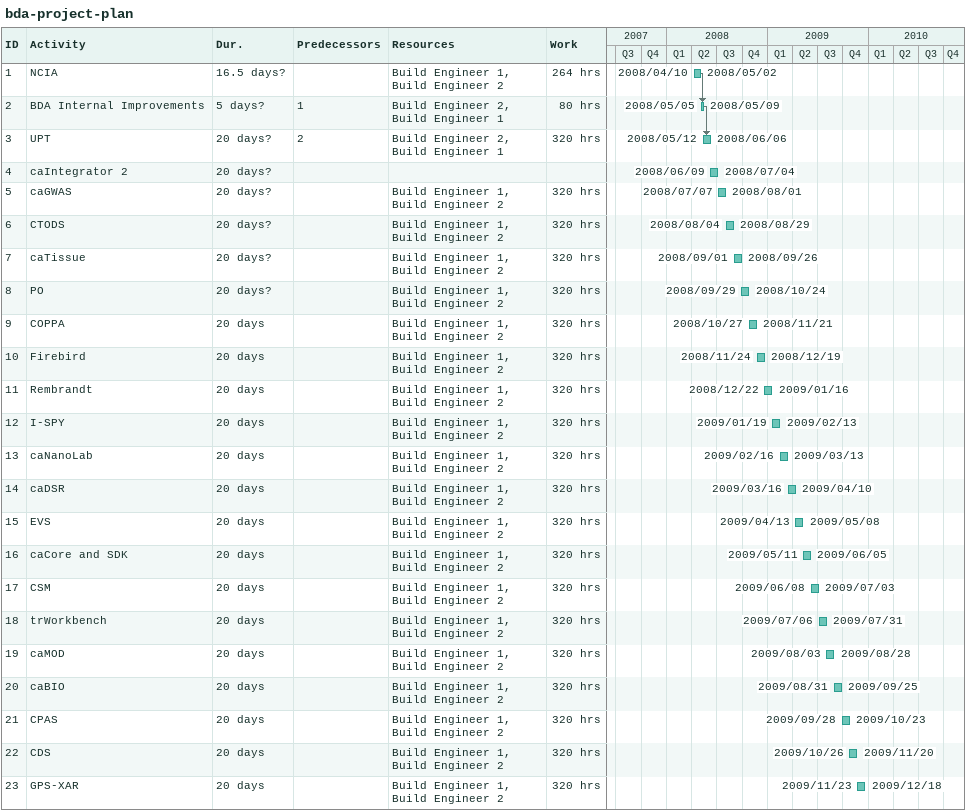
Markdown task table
bda-project-plan

| ID | Task | Duration | Start | Finish | Predecessors | Resources | Work (h) |
|---|---|---|---|---|---|---|---|
| 1 | NCIA | 16.5d? | 2008-04-10 | 2008-05-02 |  | Build Engineer 1, Build Engineer 2 | 264 |
| 2 | BDA Internal Improvements | 5d? | 2008-05-05 | 2008-05-09 | 1 | Build Engineer 2, Build Engineer 1 | 80 |
| 3 | UPT | 20d? | 2008-05-12 | 2008-06-06 | 2 | Build Engineer 2, Build Engineer 1 | 320 |
| 4 | caIntegrator 2 | 20d? | 2008-06-09 | 2008-07-04 |  |  |  |
| 5 | caGWAS | 20d? | 2008-07-07 | 2008-08-01 |  | Build Engineer 1, Build Engineer 2 | 320 |
| 6 | CTODS | 20d? | 2008-08-04 | 2008-08-29 |  | Build Engineer 1, Build Engineer 2 | 320 |
| 7 | caTissue | 20d? | 2008-09-01 | 2008-09-26 |  | Build Engineer 1, Build Engineer 2 | 320 |
| 8 | PO | 20d? | 2008-09-29 | 2008-10-24 |  | Build Engineer 1, Build Engineer 2 | 320 |
| 9 | COPPA | 20d | 2008-10-27 | 2008-11-21 |  | Build Engineer 1, Build Engineer 2 | 320 |
| 10 | Firebird | 20d | 2008-11-24 | 2008-12-19 |  | Build Engineer 1, Build Engineer 2 | 320 |
| 11 | Rembrandt | 20d | 2008-12-22 | 2009-01-16 |  | Build Engineer 1, Build Engineer 2 | 320 |
| 12 | I-SPY | 20d | 2009-01-19 | 2009-02-13 |  | Build Engineer 1, Build Engineer 2 | 320 |
| 13 | caNanoLab | 20d | 2009-02-16 | 2009-03-13 |  | Build Engineer 1, Build Engineer 2 | 320 |
| 14 | caDSR | 20d | 2009-03-16 | 2009-04-10 |  | Build Engineer 1, Build Engineer 2 | 320 |
| 15 | EVS | 20d | 2009-04-13 | 2009-05-08 |  | Build Engineer 1, Build Engineer 2 | 320 |
| 16 | caCore and SDK | 20d | 2009-05-11 | 2009-06-05 |  | Build Engineer 1, Build Engineer 2 | 320 |
| 17 | CSM | 20d | 2009-06-08 | 2009-07-03 |  | Build Engineer 1, Build Engineer 2 | 320 |
| 18 | trWorkbench | 20d | 2009-07-06 | 2009-07-31 |  | Build Engineer 1, Build Engineer 2 | 320 |
| 19 | caMOD | 20d | 2009-08-03 | 2009-08-28 |  | Build Engineer 1, Build Engineer 2 | 320 |
| 20 | caBIO | 20d | 2009-08-31 | 2009-09-25 |  | Build Engineer 1, Build Engineer 2 | 320 |
| 21 | CPAS | 20d | 2009-09-28 | 2009-10-23 |  | Build Engineer 1, Build Engineer 2 | 320 |
| 22 | CDS | 20d | 2009-10-26 | 2009-11-20 |  | Build Engineer 1, Build Engineer 2 | 320 |
| 23 | GPS-XAR | 20d | 2009-11-23 | 2009-12-18 |  | Build Engineer 1, Build Engineer 2 | 320 |
